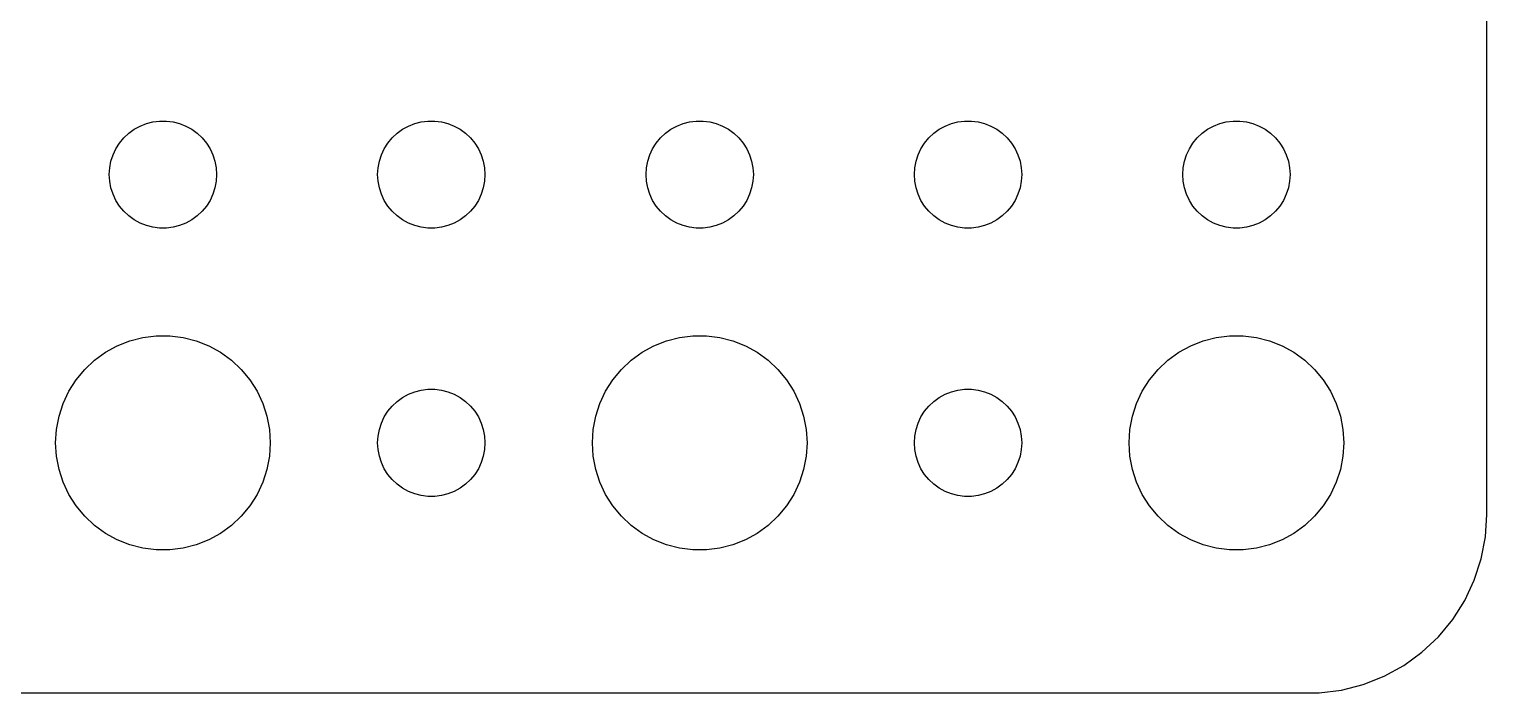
# Model space of a CAD drawing. Header units: metres. Extents: x -37 to 37, y 248 to 508.
# Drawn here: x -3.74 to 37, y 410.01 to 428.57 of the extents above; entities that cross this region are included whole.
import ezdxf

# ---------------------------------------------------------------- set-up
doc = ezdxf.new("R2010")
doc.units = ezdxf.units.M

msp = doc.modelspace()

# ---------------------------------------------------------------- linework, layer by layer
for p, q in [((37, 415), (37, 449)), ((-0.95613, 425.656), (-0.80373, 425.766)), ((-0.80373, 425.766), (-0.63866, 425.857)), ((-0.63866, 425.857), (-0.46352, 425.927)), ((-0.46352, 425.927), (-0.28107, 425.973)), ((-0.28107, 425.973), (-0.09418, 425.997)), ((-0.09418, 425.997), (0.09418, 425.997)), ((0.09418, 425.997), (0.28107, 425.973)), ((0.28107, 425.973), (0.46352, 425.927)), ((0.46352, 425.927), (0.63866, 425.857)), ((0.63866, 425.857), (0.80373, 425.766)), ((0.80373, 425.766), (0.95613, 425.656)), ((6.54385, 425.656), (6.69626, 425.766)), ((6.69626, 425.766), (6.86133, 425.857)), ((6.86133, 425.857), (7.03647, 425.927)), ((7.03647, 425.927), (7.21892, 425.973)), ((7.21892, 425.973), (7.40581, 425.997)), ((7.40581, 425.997), (7.59418, 425.997)), ((7.59418, 425.997), (7.78107, 425.973)), ((7.78107, 425.973), (7.96352, 425.927)), ((7.96352, 425.927), (8.13866, 425.857)), ((8.13866, 425.857), (8.30373, 425.766)), ((8.30373, 425.766), (8.45613, 425.656)), ((14.0439, 425.656), (14.1963, 425.766)), ((14.1963, 425.766), (14.3613, 425.857)), ((14.3613, 425.857), (14.5365, 425.927)), ((14.5365, 425.927), (14.7189, 425.973)), ((14.7189, 425.973), (14.9058, 425.997)), ((14.9058, 425.997), (15.0942, 425.997)), ((15.0942, 425.997), (15.2811, 425.973)), ((15.2811, 425.973), (15.4635, 425.927)), ((15.4635, 425.927), (15.6387, 425.857)), ((15.6387, 425.857), (15.8037, 425.766)), ((15.8037, 425.766), (15.9561, 425.656)), ((21.5439, 425.656), (21.6963, 425.766)), ((21.6963, 425.766), (21.8613, 425.857)), ((21.8613, 425.857), (22.0365, 425.927)), ((22.0365, 425.927), (22.2189, 425.973)), ((22.2189, 425.973), (22.4058, 425.997)), ((22.4058, 425.997), (22.5942, 425.997)), ((22.5942, 425.997), (22.7811, 425.973)), ((22.7811, 425.973), (22.9635, 425.927)), ((22.9635, 425.927), (23.1387, 425.857)), ((23.1387, 425.857), (23.3037, 425.766)), ((23.3037, 425.766), (23.4561, 425.656)), ((29.0439, 425.656), (29.1963, 425.766)), ((29.1963, 425.766), (29.3613, 425.857)), ((29.3613, 425.857), (29.5365, 425.927)), ((29.5365, 425.927), (29.7189, 425.973)), ((29.7189, 425.973), (29.9058, 425.997)), ((29.9058, 425.997), (30.0942, 425.997)), ((30.0942, 425.997), (30.2811, 425.973)), ((30.2811, 425.973), (30.4635, 425.927)), ((30.4635, 425.927), (30.6387, 425.857)), ((30.6387, 425.857), (30.8037, 425.766)), ((30.8037, 425.766), (30.9561, 425.656)), ((-1.31445, 425.223), (-1.21352, 425.382)), ((-1.21352, 425.382), (-1.09344, 425.527)), ((-1.09344, 425.527), (-0.95613, 425.656)), ((0.95613, 425.656), (1.09344, 425.527)), ((1.09344, 425.527), (1.21352, 425.382)), ((1.21352, 425.382), (1.31445, 425.223)), ((6.18553, 425.223), (6.28647, 425.382)), ((6.28647, 425.382), (6.40654, 425.527)), ((6.40654, 425.527), (6.54385, 425.656)), ((8.45613, 425.656), (8.59344, 425.527)), ((8.59344, 425.527), (8.71352, 425.382)), ((8.71352, 425.382), (8.81445, 425.223)), ((13.6855, 425.223), (13.7865, 425.382)), ((13.7865, 425.382), (13.9065, 425.527)), ((13.9065, 425.527), (14.0439, 425.656)), ((15.9561, 425.656), (16.0934, 425.527)), ((16.0934, 425.527), (16.2135, 425.382)), ((16.2135, 425.382), (16.3145, 425.223)), ((21.1855, 425.223), (21.2865, 425.382)), ((21.2865, 425.382), (21.4065, 425.527)), ((21.4065, 425.527), (21.5439, 425.656)), ((23.4561, 425.656), (23.5934, 425.527)), ((23.5934, 425.527), (23.7135, 425.382)), ((23.7135, 425.382), (23.8145, 425.223)), ((28.6855, 425.223), (28.7865, 425.382)), ((28.7865, 425.382), (28.9065, 425.527)), ((28.9065, 425.527), (29.0439, 425.656)), ((30.9561, 425.656), (31.0934, 425.527)), ((31.0934, 425.527), (31.2135, 425.382)), ((31.2135, 425.382), (31.3145, 425.223)), ((-1.45287, 424.873), (-1.39465, 425.052)), ((-1.39465, 425.052), (-1.31445, 425.223)), ((1.31445, 425.223), (1.39465, 425.052)), ((1.39465, 425.052), (1.45287, 424.873)), ((6.04712, 424.873), (6.10533, 425.052)), ((6.10533, 425.052), (6.18553, 425.223)), ((8.81445, 425.223), (8.89465, 425.052)), ((8.89465, 425.052), (8.95287, 424.873)), ((13.5471, 424.873), (13.6053, 425.052)), ((13.6053, 425.052), (13.6855, 425.223)), ((16.3145, 425.223), (16.3947, 425.052)), ((16.3947, 425.052), (16.4529, 424.873)), ((21.0471, 424.873), (21.1053, 425.052)), ((21.1053, 425.052), (21.1855, 425.223)), ((23.8145, 425.223), (23.8947, 425.052)), ((23.8947, 425.052), (23.9529, 424.873)), ((28.5471, 424.873), (28.6053, 425.052)), ((28.6053, 425.052), (28.6855, 425.223)), ((31.3145, 425.223), (31.3947, 425.052)), ((31.3947, 425.052), (31.4529, 424.873)), ((-1.5, 424.5), (-1.48816, 424.688)), ((-1.48816, 424.688), (-1.45287, 424.873)), ((1.45287, 424.873), (1.48816, 424.688)), ((1.48816, 424.688), (1.5, 424.5)), ((6, 424.5), (6.01183, 424.688)), ((6.01183, 424.688), (6.04712, 424.873)), ((8.95287, 424.873), (8.98816, 424.688)), ((8.98816, 424.688), (9, 424.5)), ((13.5, 424.5), (13.5118, 424.688)), ((13.5118, 424.688), (13.5471, 424.873)), ((16.4529, 424.873), (16.4882, 424.688)), ((16.4882, 424.688), (16.5, 424.5)), ((21, 424.5), (21.0118, 424.688)), ((21.0118, 424.688), (21.0471, 424.873)), ((23.9529, 424.873), (23.9882, 424.688)), ((23.9882, 424.688), (24, 424.5)), ((28.5, 424.5), (28.5118, 424.688)), ((28.5118, 424.688), (28.5471, 424.873)), ((31.4529, 424.873), (31.4882, 424.688)), ((31.4882, 424.688), (31.5, 424.5)), ((-1.48816, 424.312), (-1.5, 424.5)), ((-1.45287, 424.127), (-1.48816, 424.312)), ((-1.39465, 423.948), (-1.45287, 424.127)), ((1.45287, 424.127), (1.39465, 423.948)), ((1.48816, 424.312), (1.45287, 424.127)), ((1.5, 424.5), (1.48816, 424.312)), ((6.01183, 424.312), (6, 424.5)), ((6.04712, 424.127), (6.01183, 424.312)), ((6.10533, 423.948), (6.04712, 424.127)), ((8.95287, 424.127), (8.89465, 423.948)), ((8.98816, 424.312), (8.95287, 424.127)), ((9, 424.5), (8.98816, 424.312)), ((13.5118, 424.312), (13.5, 424.5)), ((13.5471, 424.127), (13.5118, 424.312)), ((13.6053, 423.948), (13.5471, 424.127)), ((16.4529, 424.127), (16.3947, 423.948)), ((16.4882, 424.312), (16.4529, 424.127)), ((16.5, 424.5), (16.4882, 424.312)), ((21.0118, 424.312), (21, 424.5)), ((21.0471, 424.127), (21.0118, 424.312)), ((21.1053, 423.948), (21.0471, 424.127)), ((23.9529, 424.127), (23.8947, 423.948)), ((23.9882, 424.312), (23.9529, 424.127)), ((24, 424.5), (23.9882, 424.312)), ((28.5118, 424.312), (28.5, 424.5)), ((28.5471, 424.127), (28.5118, 424.312)), ((28.6053, 423.948), (28.5471, 424.127)), ((31.4529, 424.127), (31.3947, 423.948)), ((31.4882, 424.312), (31.4529, 424.127)), ((31.5, 424.5), (31.4882, 424.312)), ((-1.31445, 423.777), (-1.39465, 423.948)), ((-1.21352, 423.618), (-1.31445, 423.777)), ((1.31445, 423.777), (1.21352, 423.618)), ((1.39465, 423.948), (1.31445, 423.777)), ((6.18553, 423.777), (6.10533, 423.948)), ((6.28647, 423.618), (6.18553, 423.777)), ((8.81445, 423.777), (8.71352, 423.618)), ((8.89465, 423.948), (8.81445, 423.777)), ((13.6855, 423.777), (13.6053, 423.948)), ((13.7865, 423.618), (13.6855, 423.777)), ((16.3145, 423.777), (16.2135, 423.618)), ((16.3947, 423.948), (16.3145, 423.777)), ((21.1855, 423.777), (21.1053, 423.948)), ((21.2865, 423.618), (21.1855, 423.777)), ((23.8145, 423.777), (23.7135, 423.618)), ((23.8947, 423.948), (23.8145, 423.777)), ((28.6855, 423.777), (28.6053, 423.948)), ((28.7865, 423.618), (28.6855, 423.777)), ((31.3145, 423.777), (31.2135, 423.618)), ((31.3947, 423.948), (31.3145, 423.777)), ((-1.09344, 423.473), (-1.21352, 423.618)), ((-0.95613, 423.344), (-1.09344, 423.473)), ((-0.80373, 423.234), (-0.95613, 423.344)), ((0.95613, 423.344), (0.80373, 423.234)), ((1.09344, 423.473), (0.95613, 423.344)), ((1.21352, 423.618), (1.09344, 423.473)), ((6.40654, 423.473), (6.28647, 423.618)), ((6.54385, 423.344), (6.40654, 423.473)), ((6.69626, 423.234), (6.54385, 423.344)), ((8.45613, 423.344), (8.30373, 423.234)), ((8.59344, 423.473), (8.45613, 423.344)), ((8.71352, 423.618), (8.59344, 423.473)), ((13.9065, 423.473), (13.7865, 423.618)), ((14.0439, 423.344), (13.9065, 423.473)), ((14.1963, 423.234), (14.0439, 423.344)), ((15.9561, 423.344), (15.8037, 423.234)), ((16.0934, 423.473), (15.9561, 423.344)), ((16.2135, 423.618), (16.0934, 423.473)), ((21.4065, 423.473), (21.2865, 423.618)), ((21.5439, 423.344), (21.4065, 423.473)), ((21.6963, 423.234), (21.5439, 423.344)), ((23.4561, 423.344), (23.3037, 423.234)), ((23.5934, 423.473), (23.4561, 423.344)), ((23.7135, 423.618), (23.5934, 423.473)), ((28.9065, 423.473), (28.7865, 423.618)), ((29.0439, 423.344), (28.9065, 423.473)), ((29.1963, 423.234), (29.0439, 423.344)), ((30.9561, 423.344), (30.8037, 423.234)), ((31.0934, 423.473), (30.9561, 423.344)), ((31.2135, 423.618), (31.0934, 423.473)), ((-0.63866, 423.143), (-0.80373, 423.234)), ((-0.46352, 423.073), (-0.63866, 423.143)), ((-0.28107, 423.027), (-0.46352, 423.073)), ((-0.09418, 423.003), (-0.28107, 423.027)), ((0.09418, 423.003), (-0.09418, 423.003)), ((0.28107, 423.027), (0.09418, 423.003)), ((0.46352, 423.073), (0.28107, 423.027)), ((0.63866, 423.143), (0.46352, 423.073)), ((0.80373, 423.234), (0.63866, 423.143)), ((6.86133, 423.143), (6.69626, 423.234)), ((7.03647, 423.073), (6.86133, 423.143)), ((7.21892, 423.027), (7.03647, 423.073)), ((7.40581, 423.003), (7.21892, 423.027)), ((7.59418, 423.003), (7.40581, 423.003)), ((7.78107, 423.027), (7.59418, 423.003)), ((7.96352, 423.073), (7.78107, 423.027)), ((8.13866, 423.143), (7.96352, 423.073)), ((8.30373, 423.234), (8.13866, 423.143)), ((14.3613, 423.143), (14.1963, 423.234)), ((14.5365, 423.073), (14.3613, 423.143)), ((14.7189, 423.027), (14.5365, 423.073)), ((14.9058, 423.003), (14.7189, 423.027)), ((15.0942, 423.003), (14.9058, 423.003)), ((15.2811, 423.027), (15.0942, 423.003)), ((15.4635, 423.073), (15.2811, 423.027)), ((15.6387, 423.143), (15.4635, 423.073)), ((15.8037, 423.234), (15.6387, 423.143)), ((21.8613, 423.143), (21.6963, 423.234)), ((22.0365, 423.073), (21.8613, 423.143)), ((22.2189, 423.027), (22.0365, 423.073)), ((22.4058, 423.003), (22.2189, 423.027)), ((22.5942, 423.003), (22.4058, 423.003)), ((22.7811, 423.027), (22.5942, 423.003)), ((22.9635, 423.073), (22.7811, 423.027)), ((23.1387, 423.143), (22.9635, 423.073)), ((23.3037, 423.234), (23.1387, 423.143)), ((29.3613, 423.143), (29.1963, 423.234)), ((29.5365, 423.073), (29.3613, 423.143)), ((29.7189, 423.027), (29.5365, 423.073)), ((29.9058, 423.003), (29.7189, 423.027)), ((30.0942, 423.003), (29.9058, 423.003)), ((30.2811, 423.027), (30.0942, 423.003)), ((30.4635, 423.073), (30.2811, 423.027)), ((30.6387, 423.143), (30.4635, 423.073)), ((30.8037, 423.234), (30.6387, 423.143)), ((-1.60747, 419.533), (-1.27733, 419.714)), ((-1.27733, 419.714), (-0.92705, 419.853)), ((-0.92705, 419.853), (-0.56213, 419.947)), ((-0.56213, 419.947), (-0.18837, 419.994)), ((-0.18837, 419.994), (0.18837, 419.994)), ((0.18837, 419.994), (0.56213, 419.947)), ((0.56213, 419.947), (0.92705, 419.853)), ((0.92705, 419.853), (1.27733, 419.714)), ((1.27733, 419.714), (1.60747, 419.533)), ((13.3925, 419.533), (13.7227, 419.714)), ((13.7227, 419.714), (14.0729, 419.853)), ((14.0729, 419.853), (14.4379, 419.947)), ((14.4379, 419.947), (14.8116, 419.994)), ((14.8116, 419.994), (15.1884, 419.994)), ((15.1884, 419.994), (15.5621, 419.947)), ((15.5621, 419.947), (15.927, 419.853)), ((15.927, 419.853), (16.2773, 419.714)), ((16.2773, 419.714), (16.6075, 419.533)), ((28.3925, 419.533), (28.7227, 419.714)), ((28.7227, 419.714), (29.0729, 419.853)), ((29.0729, 419.853), (29.4379, 419.947)), ((29.4379, 419.947), (29.8116, 419.994)), ((29.8116, 419.994), (30.1884, 419.994)), ((30.1884, 419.994), (30.5621, 419.947)), ((30.5621, 419.947), (30.927, 419.853)), ((30.927, 419.853), (31.2773, 419.714)), ((31.2773, 419.714), (31.6075, 419.533)), ((-2.1869, 419.054), (-1.91226, 419.312)), ((-1.91226, 419.312), (-1.60747, 419.533)), ((1.60747, 419.533), (1.91226, 419.312)), ((1.91226, 419.312), (2.1869, 419.054)), ((12.8131, 419.054), (13.0877, 419.312)), ((13.0877, 419.312), (13.3925, 419.533)), ((16.6075, 419.533), (16.9123, 419.312)), ((16.9123, 419.312), (17.1869, 419.054)), ((27.8131, 419.054), (28.0877, 419.312)), ((28.0877, 419.312), (28.3925, 419.533)), ((31.6075, 419.533), (31.9123, 419.312)), ((31.9123, 419.312), (32.1869, 419.054)), ((-2.42705, 418.763), (-2.1869, 419.054)), ((2.1869, 419.054), (2.42705, 418.763)), ((12.5729, 418.763), (12.8131, 419.054)), ((17.1869, 419.054), (17.427, 418.763)), ((27.5729, 418.763), (27.8131, 419.054)), ((32.1869, 419.054), (32.427, 418.763)), ((-2.78932, 418.104), (-2.62891, 418.445)), ((-2.62891, 418.445), (-2.42705, 418.763)), ((2.42705, 418.763), (2.62891, 418.445)), ((2.62891, 418.445), (2.78932, 418.104)), ((6.86133, 418.357), (7.03647, 418.427)), ((7.03647, 418.427), (7.21892, 418.473)), ((7.21892, 418.473), (7.40581, 418.497)), ((7.40581, 418.497), (7.59418, 418.497)), ((7.59418, 418.497), (7.78107, 418.473)), ((7.78107, 418.473), (7.96352, 418.427)), ((7.96352, 418.427), (8.13866, 418.357)), ((12.2107, 418.104), (12.3711, 418.445)), ((12.3711, 418.445), (12.5729, 418.763)), ((17.427, 418.763), (17.6289, 418.445)), ((17.6289, 418.445), (17.7893, 418.104)), ((21.8613, 418.357), (22.0365, 418.427)), ((22.0365, 418.427), (22.2189, 418.473)), ((22.2189, 418.473), (22.4058, 418.497)), ((22.4058, 418.497), (22.5942, 418.497)), ((22.5942, 418.497), (22.7811, 418.473)), ((22.7811, 418.473), (22.9635, 418.427)), ((22.9635, 418.427), (23.1387, 418.357)), ((27.2107, 418.104), (27.3711, 418.445)), ((27.3711, 418.445), (27.5729, 418.763)), ((32.427, 418.763), (32.6289, 418.445)), ((32.6289, 418.445), (32.7893, 418.104)), ((-2.90575, 417.746), (-2.78932, 418.104)), ((2.78932, 418.104), (2.90575, 417.746)), ((6.28647, 417.882), (6.40654, 418.027)), ((6.40654, 418.027), (6.54385, 418.156)), ((6.54385, 418.156), (6.69626, 418.266)), ((6.69626, 418.266), (6.86133, 418.357)), ((8.13866, 418.357), (8.30373, 418.266)), ((8.30373, 418.266), (8.45613, 418.156)), ((8.45613, 418.156), (8.59344, 418.027)), ((8.59344, 418.027), (8.71352, 417.882)), ((12.0942, 417.746), (12.2107, 418.104)), ((17.7893, 418.104), (17.9057, 417.746)), ((21.2865, 417.882), (21.4065, 418.027)), ((21.4065, 418.027), (21.5439, 418.156)), ((21.5439, 418.156), (21.6963, 418.266)), ((21.6963, 418.266), (21.8613, 418.357)), ((23.1387, 418.357), (23.3037, 418.266)), ((23.3037, 418.266), (23.4561, 418.156)), ((23.4561, 418.156), (23.5934, 418.027)), ((23.5934, 418.027), (23.7135, 417.882)), ((27.0942, 417.746), (27.2107, 418.104)), ((32.7893, 418.104), (32.9057, 417.746)), ((-2.97633, 417.376), (-2.90575, 417.746)), ((2.90575, 417.746), (2.97633, 417.376)), ((6.10533, 417.552), (6.18553, 417.723)), ((6.18553, 417.723), (6.28647, 417.882)), ((8.71352, 417.882), (8.81445, 417.723)), ((8.81445, 417.723), (8.89465, 417.552)), ((12.0237, 417.376), (12.0942, 417.746)), ((17.9057, 417.746), (17.9763, 417.376)), ((21.1053, 417.552), (21.1855, 417.723)), ((21.1855, 417.723), (21.2865, 417.882)), ((23.7135, 417.882), (23.8145, 417.723)), ((23.8145, 417.723), (23.8947, 417.552)), ((27.0237, 417.376), (27.0942, 417.746)), ((32.9057, 417.746), (32.9763, 417.376)), ((-3, 417), (-2.97633, 417.376)), ((2.97633, 417.376), (3, 417)), ((6, 417), (6.01183, 417.188)), ((6.01183, 417.188), (6.04712, 417.373)), ((6.04712, 417.373), (6.10533, 417.552)), ((8.89465, 417.552), (8.95287, 417.373)), ((8.95287, 417.373), (8.98816, 417.188)), ((8.98816, 417.188), (9, 417)), ((12, 417), (12.0237, 417.376)), ((17.9763, 417.376), (18, 417)), ((21, 417), (21.0118, 417.188)), ((21.0118, 417.188), (21.0471, 417.373)), ((21.0471, 417.373), (21.1053, 417.552)), ((23.8947, 417.552), (23.9529, 417.373)), ((23.9529, 417.373), (23.9882, 417.188)), ((23.9882, 417.188), (24, 417)), ((27, 417), (27.0237, 417.376)), ((32.9763, 417.376), (33, 417)), ((-2.97633, 416.624), (-3, 417)), ((3, 417), (2.97633, 416.624)), ((6.01183, 416.812), (6, 417)), ((6.04712, 416.627), (6.01183, 416.812)), ((8.98816, 416.812), (8.95287, 416.627)), ((9, 417), (8.98816, 416.812)), ((12.0237, 416.624), (12, 417)), ((18, 417), (17.9763, 416.624)), ((21.0118, 416.812), (21, 417)), ((21.0471, 416.627), (21.0118, 416.812)), ((23.9882, 416.812), (23.9529, 416.627)), ((24, 417), (23.9882, 416.812)), ((27.0237, 416.624), (27, 417)), ((33, 417), (32.9763, 416.624)), ((-2.90575, 416.254), (-2.97633, 416.624)), ((2.97633, 416.624), (2.90575, 416.254)), ((6.10533, 416.448), (6.04712, 416.627)), ((6.18553, 416.277), (6.10533, 416.448)), ((8.89465, 416.448), (8.81445, 416.277)), ((8.95287, 416.627), (8.89465, 416.448)), ((12.0942, 416.254), (12.0237, 416.624)), ((17.9763, 416.624), (17.9057, 416.254)), ((21.1053, 416.448), (21.0471, 416.627)), ((21.1855, 416.277), (21.1053, 416.448)), ((23.8947, 416.448), (23.8145, 416.277)), ((23.9529, 416.627), (23.8947, 416.448)), ((27.0942, 416.254), (27.0237, 416.624)), ((32.9763, 416.624), (32.9057, 416.254)), ((-2.78932, 415.896), (-2.90575, 416.254)), ((2.90575, 416.254), (2.78932, 415.896)), ((6.28647, 416.118), (6.18553, 416.277)), ((6.40654, 415.973), (6.28647, 416.118)), ((6.54385, 415.844), (6.40654, 415.973)), ((8.59344, 415.973), (8.45613, 415.844)), ((8.71352, 416.118), (8.59344, 415.973)), ((8.81445, 416.277), (8.71352, 416.118)), ((12.2107, 415.896), (12.0942, 416.254)), ((17.9057, 416.254), (17.7893, 415.896)), ((21.2865, 416.118), (21.1855, 416.277)), ((21.4065, 415.973), (21.2865, 416.118)), ((21.5439, 415.844), (21.4065, 415.973)), ((23.5934, 415.973), (23.4561, 415.844)), ((23.7135, 416.118), (23.5934, 415.973)), ((23.8145, 416.277), (23.7135, 416.118)), ((27.2107, 415.896), (27.0942, 416.254)), ((32.9057, 416.254), (32.7893, 415.896)), ((-2.62891, 415.555), (-2.78932, 415.896)), ((-2.42705, 415.237), (-2.62891, 415.555)), ((2.62891, 415.555), (2.42705, 415.237)), ((2.78932, 415.896), (2.62891, 415.555)), ((6.69626, 415.734), (6.54385, 415.844)), ((6.86133, 415.643), (6.69626, 415.734)), ((7.03647, 415.573), (6.86133, 415.643)), ((7.21892, 415.527), (7.03647, 415.573)), ((7.96352, 415.573), (7.78107, 415.527)), ((8.13866, 415.643), (7.96352, 415.573)), ((8.30373, 415.734), (8.13866, 415.643)), ((8.45613, 415.844), (8.30373, 415.734)), ((12.3711, 415.555), (12.2107, 415.896)), ((12.5729, 415.237), (12.3711, 415.555)), ((17.6289, 415.555), (17.427, 415.237)), ((17.7893, 415.896), (17.6289, 415.555)), ((21.6963, 415.734), (21.5439, 415.844)), ((21.8613, 415.643), (21.6963, 415.734)), ((22.0365, 415.573), (21.8613, 415.643)), ((22.2189, 415.527), (22.0365, 415.573)), ((22.9635, 415.573), (22.7811, 415.527)), ((23.1387, 415.643), (22.9635, 415.573)), ((23.3037, 415.734), (23.1387, 415.643)), ((23.4561, 415.844), (23.3037, 415.734)), ((27.3711, 415.555), (27.2107, 415.896)), ((27.5729, 415.237), (27.3711, 415.555)), ((32.6289, 415.555), (32.427, 415.237)), ((32.7893, 415.896), (32.6289, 415.555)), ((-2.1869, 414.946), (-2.42705, 415.237)), ((2.42705, 415.237), (2.1869, 414.946)), ((7.40581, 415.503), (7.21892, 415.527)), ((7.59418, 415.503), (7.40581, 415.503)), ((7.78107, 415.527), (7.59418, 415.503)), ((12.8131, 414.946), (12.5729, 415.237)), ((17.427, 415.237), (17.1869, 414.946)), ((22.4058, 415.503), (22.2189, 415.527)), ((22.5942, 415.503), (22.4058, 415.503)), ((22.7811, 415.527), (22.5942, 415.503)), ((27.8131, 414.946), (27.5729, 415.237)), ((32.427, 415.237), (32.1869, 414.946)), ((-1.91226, 414.688), (-2.1869, 414.946)), ((2.1869, 414.946), (1.91226, 414.688)), ((13.0877, 414.688), (12.8131, 414.946)), ((17.1869, 414.946), (16.9123, 414.688)), ((28.0877, 414.688), (27.8131, 414.946)), ((32.1869, 414.946), (31.9123, 414.688)), ((36.9606, 414.373), (37, 415)), ((-1.60747, 414.467), (-1.91226, 414.688)), ((-1.27733, 414.286), (-1.60747, 414.467)), ((1.60747, 414.467), (1.27733, 414.286)), ((1.91226, 414.688), (1.60747, 414.467)), ((13.3925, 414.467), (13.0877, 414.688)), ((13.7227, 414.286), (13.3925, 414.467)), ((16.6075, 414.467), (16.2773, 414.286)), ((16.9123, 414.688), (16.6075, 414.467)), ((28.3925, 414.467), (28.0877, 414.688)), ((28.7227, 414.286), (28.3925, 414.467)), ((31.6075, 414.467), (31.2773, 414.286)), ((31.9123, 414.688), (31.6075, 414.467)), ((36.8429, 413.757), (36.9606, 414.373)), ((-0.92705, 414.147), (-1.27733, 414.286)), ((-0.56213, 414.053), (-0.92705, 414.147)), ((-0.18837, 414.006), (-0.56213, 414.053)), ((0.18837, 414.006), (-0.18837, 414.006)), ((0.56213, 414.053), (0.18837, 414.006)), ((0.92705, 414.147), (0.56213, 414.053)), ((1.27733, 414.286), (0.92705, 414.147)), ((14.0729, 414.147), (13.7227, 414.286)), ((14.4379, 414.053), (14.0729, 414.147)), ((14.8116, 414.006), (14.4379, 414.053)), ((15.1884, 414.006), (14.8116, 414.006)), ((15.5621, 414.053), (15.1884, 414.006)), ((15.927, 414.147), (15.5621, 414.053)), ((16.2773, 414.286), (15.927, 414.147)), ((29.0729, 414.147), (28.7227, 414.286)), ((29.4379, 414.053), (29.0729, 414.147)), ((29.8116, 414.006), (29.4379, 414.053)), ((30.1884, 414.006), (29.8116, 414.006)), ((30.5621, 414.053), (30.1884, 414.006)), ((30.927, 414.147), (30.5621, 414.053)), ((31.2773, 414.286), (30.927, 414.147)), ((36.6489, 413.159), (36.8429, 413.757)), ((36.3815, 412.591), (36.6489, 413.159)), ((36.0451, 412.061), (36.3815, 412.591)), ((35.6448, 411.577), (36.0451, 412.061)), ((35.1871, 411.147), (35.6448, 411.577)), ((34.6791, 410.778), (35.1871, 411.147)), ((34.1289, 410.476), (34.6791, 410.778)), ((33.5451, 410.245), (34.1289, 410.476)), ((-32.3139, 410.01), (32.3139, 410.01)), ((32.3139, 410.01), (32.9369, 410.089)), ((32.9369, 410.089), (33.5451, 410.245))]:
    msp.add_line(p, q)

doc.saveas('drawing.dxf')
